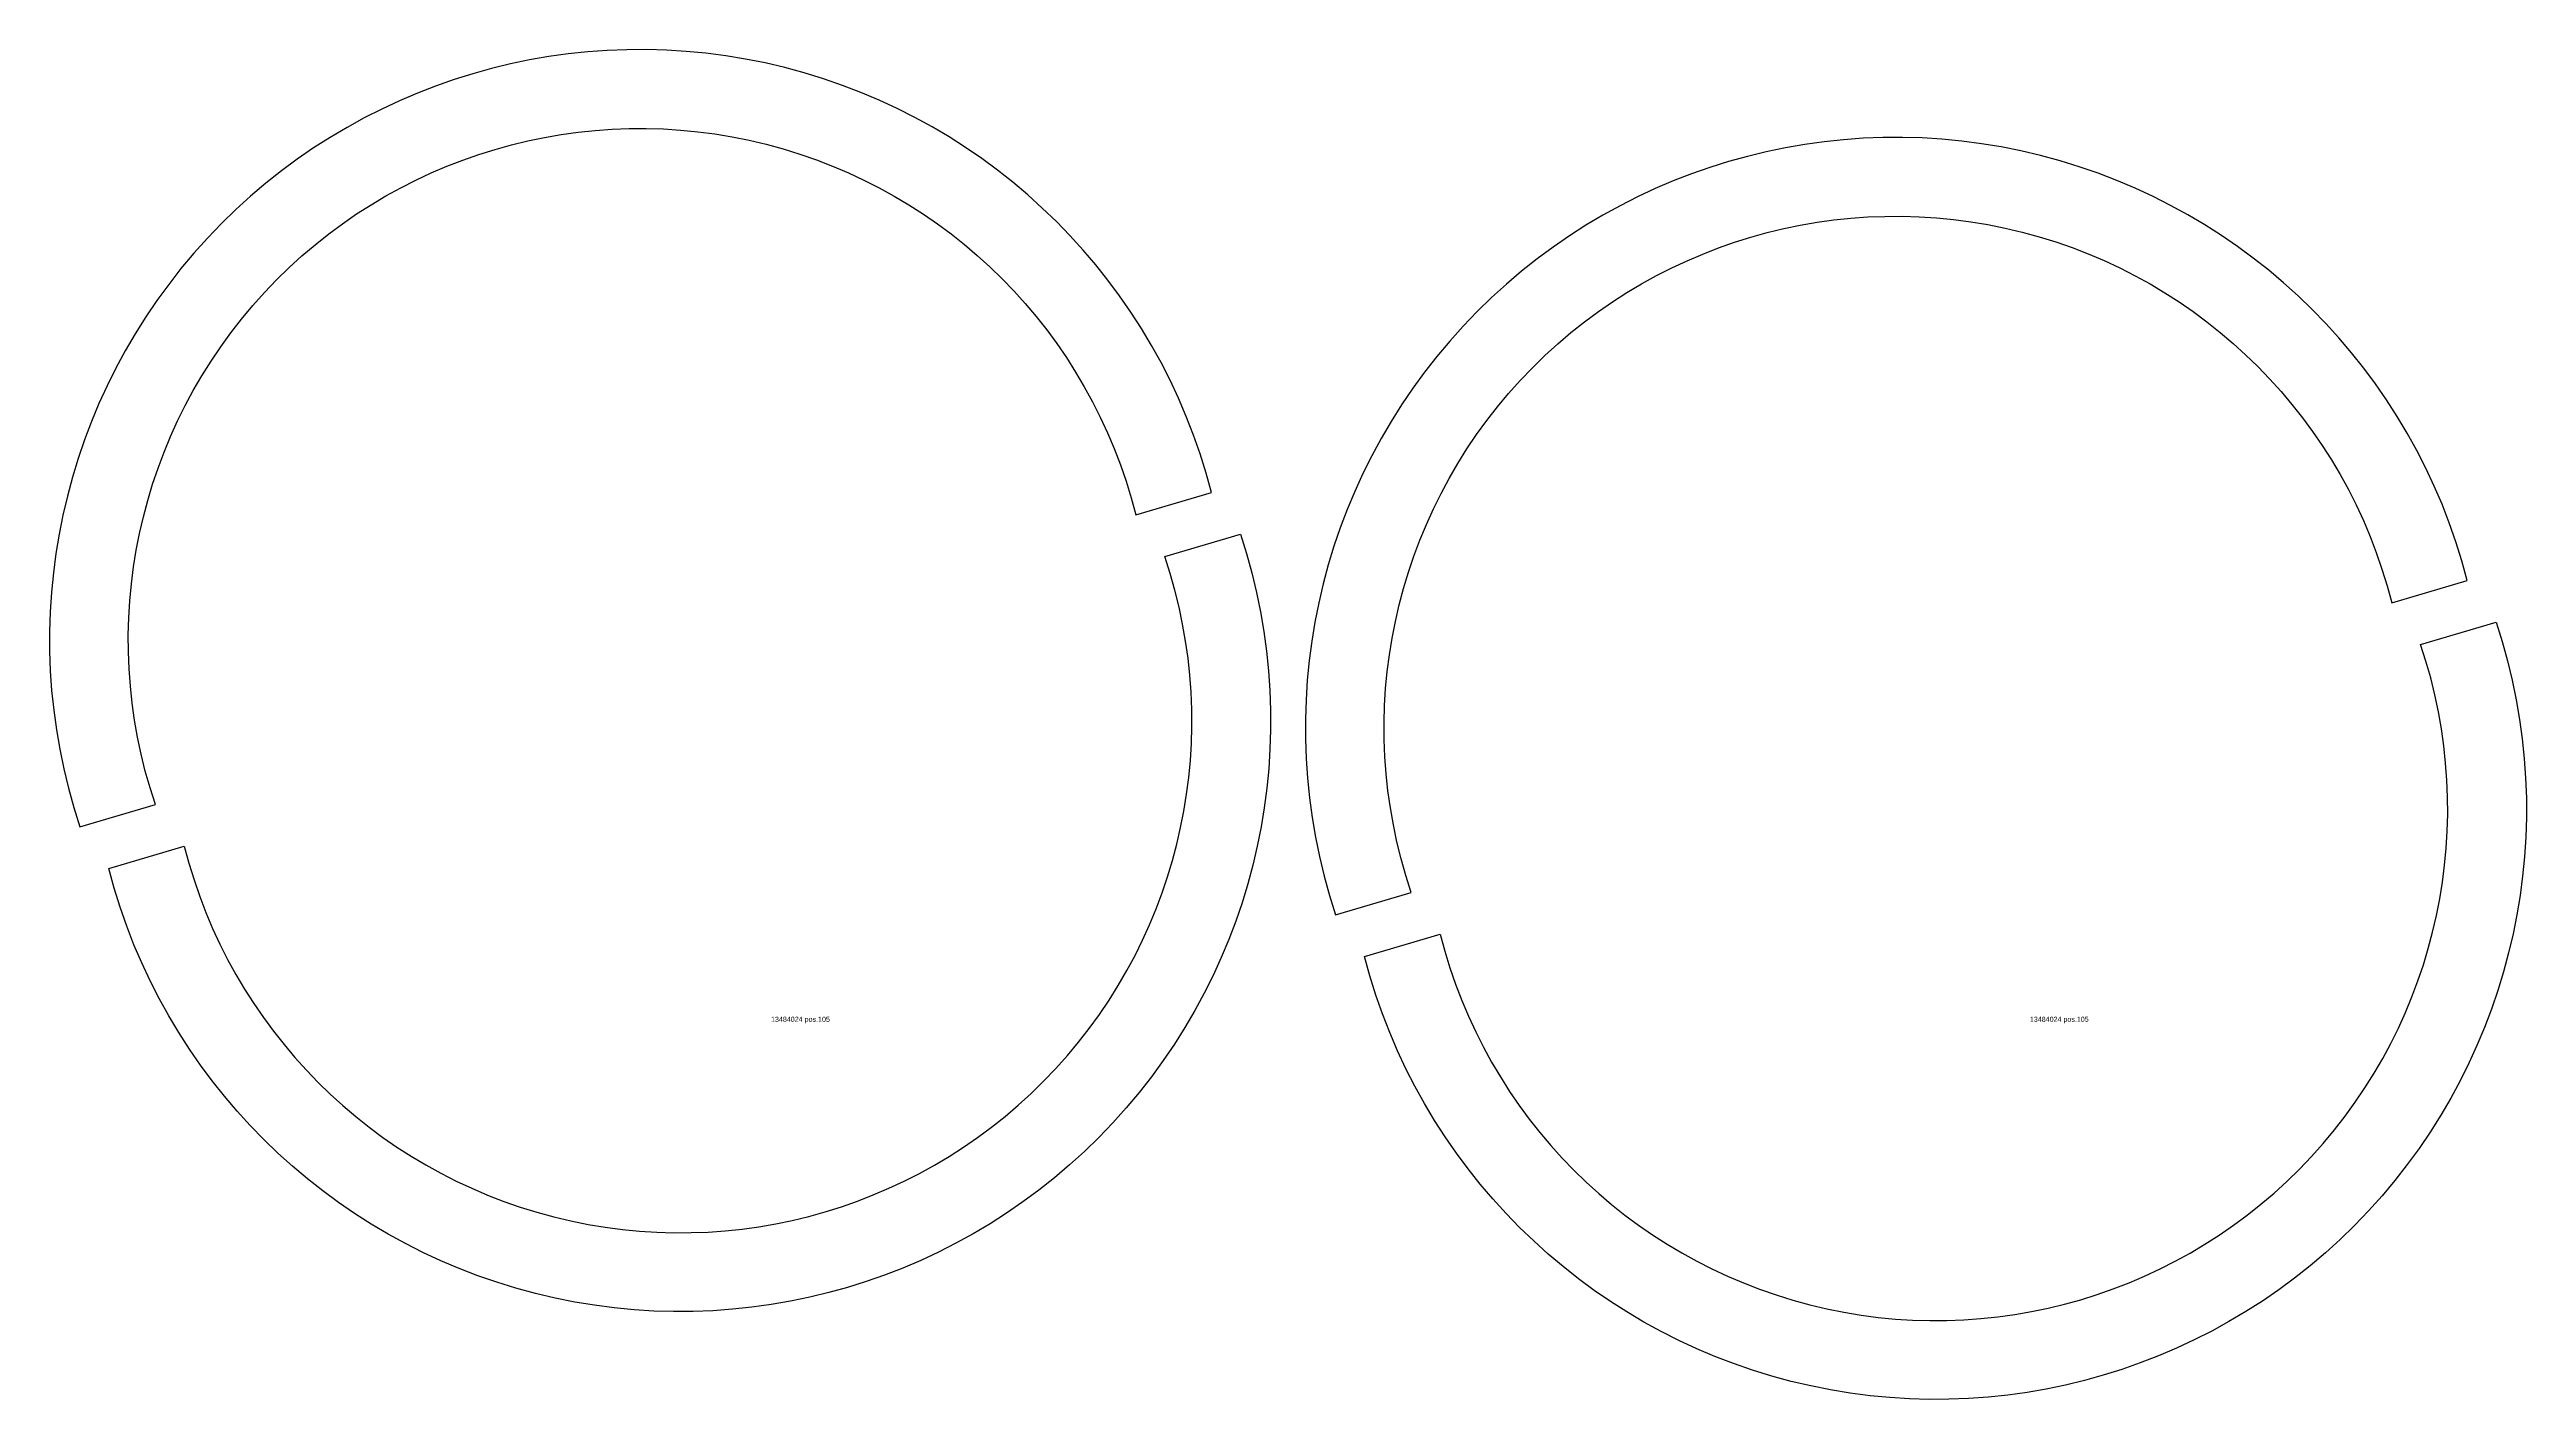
# Model space of a CAD drawing. Header units: millimetres. Extents: x 1338 to 13200, y 110 to 5670.
# Drawn here: x 1338 to 6211, y 3015 to 5670 of the extents above; entities that cross this region are included whole.
import ezdxf

# ---------------------------------------------------------------- set-up
doc = ezdxf.new("R2010")
doc.units = ezdxf.units.MM
doc.layers.add('Texto', color=3, linetype='Continuous')
doc.styles.get("Standard").update_dxf_attribs({"font": 'arial.ttf'})

msp = doc.modelspace()

# ---------------------------------------------------------------- linework, layer by layer
for points in [[(3475.1, 4754.8), (3623.9, 4798.8, 1.035052), (1397.3, 4141.3), (1546, 4185.2, -1.040564)], [(5945.8, 4582.1), (6094.6, 4626, 1.035052), (3868, 3968.6), (4016.8, 4012.5, -1.040564)], [(3532, 4672.7), (3680.7, 4716.7, -1.035052), (1454.1, 4059.2), (1602.9, 4103.2, 1.040564)], [(6002.7, 4500), (6151.4, 4543.9, -1.035052), (3924.8, 3886.5), (4073.6, 3930.4, 1.040564)]]:
    msp.add_lwpolyline(points, format="xyb", close=True)

# ---------------------------------------------------------------- texts
at = {"layer": 'Texto', "char_height": 10, "attachment_point": 1}
for insert in [(2757.3, 3767.9), (5234, 3767.9)]:
    msp.add_mtext_dynamic_manual_height_columns('13484024 pos.105', width=202.606, gutter_width=12.5, heights=[0], dxfattribs=dict(at, insert=insert))

doc.saveas('drawing.dxf')
